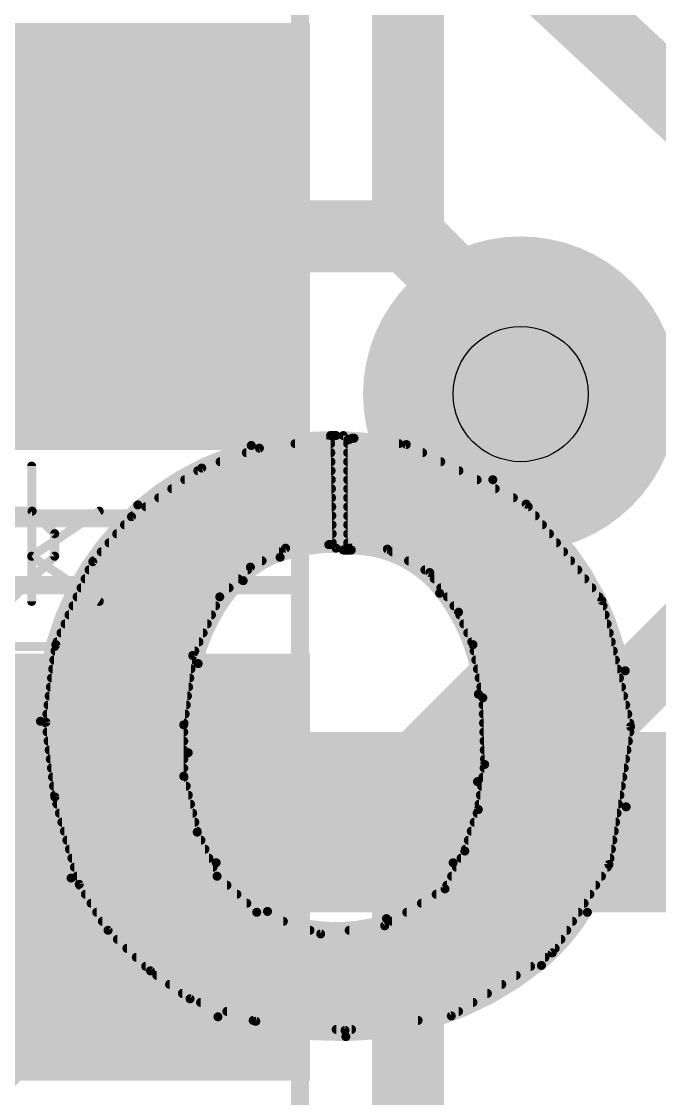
# Model space of a CAD drawing. Extents: x -29 to 78, y -15 to 21.
# Drawn here: x 3.228 to 5.027, y 6.968 to 10.004 of the extents above; entities that cross this region are included whole.
import ezdxf

# ---------------------------------------------------------------- set-up
doc = ezdxf.new("R2010")
doc.units = 0
for name, color, linetype in [('1', 12, 'CONTINUOUS'), ('16', 132, 'CONTINUOUS'), ('18', 110, 'CONTINUOUS'), ('22', 53, 'CONTINUOUS'), ('25', 253, 'CONTINUOUS'), ('27', 253, 'CONTINUOUS'), ('29', 253, 'CONTINUOUS'), ('31', 253, 'CONTINUOUS'), ('39', 12, 'CONTINUOUS'), ('44', 253, 'CONTINUOUS'), ('51', 53, 'CONTINUOUS')]:
    doc.layers.add(name, color=color, linetype=linetype)

# ---------------------------------------------------------------- blocks, each defined once
blk = doc.blocks.new('RECT')
blk.add_solid([(-0.5, -0.5), (0.5, -0.5), (-0.5, 0.5), (0.5, 0.5)])
blk = doc.blocks.new('ROUNDV')
at = {"const_width": 0.5}
blk.add_lwpolyline([(0, -0.25, 1), (0, 0.25, 1), (0, -0.25)], format="xyb", dxfattribs=at)

msp = doc.modelspace()

# ---------------------------------------------------------------- linework, layer by layer
at = {"layer": '1'}
for points, const_width in [([(4.318, 13.081), (4.318, 9.398)], 0.2032), ([(3.39, 9.398), (4.318, 9.398)], 0.2032), ([(4.318, 9.398), (4.6355, 9.0805)], 0.2032), ([(4.6355, 9.0805), (4.6355, 8.9535)], 0.2032), ([(5.461, 8.636), (4.445, 7.62)], 0.2032), ([(0, 7.874), (6.35, 7.874)], 0.254), ([(13.97, 7.62), (0, 7.62)], 0.254), ([(4.445, 7.62), (3.39, 7.62)], 0.2032), ([(3.175, 7.112), (3.175, 7.605)], 0.2032), ([(3.175, 7.605), (3.39, 7.62)], 0.1524), ([(3.317, 7.493), (3.39, 7.62)], 0.1524), ([(2.794, 6.731), (3.175, 7.112)], 0.2032)]:
    msp.add_lwpolyline(points, dxfattribs=dict(at, const_width=const_width))
for points, const_width in [([(3.39, 9.4488, 1), (3.39, 9.3472)], 0.1016), ([(4.3539, 9.4339, 1), (4.2821, 9.3621)], 0.1016), ([(4.318, 9.3472, 1), (4.318, 9.4488)], 0.1016), ([(4.2672, 9.398, 1), (4.3688, 9.398)], 0.1016), ([(4.6863, 9.0805, 1), (4.5847, 9.0805)], 0.1016), ([(4.5996, 9.0446, 1), (4.6714, 9.1164)], 0.1016), ([(4.5847, 8.9535, 1), (4.6863, 8.9535)], 0.1016), ([(3.39, 7.6708, 1), (3.39, 7.5692)], 0.1016), ([(4.445, 7.5692, 1), (4.445, 7.6708)], 0.1016), ([(3.2258, 7.605, 1), (3.1242, 7.605)], 0.1016), ([(3.423, 7.601, 1), (3.357, 7.639)], 0.0762), ([(3.3927, 7.582, 1), (3.3873, 7.658)], 0.0762), ([(4.4091, 7.6559, 1), (4.4809, 7.5841)], 0.1016), ([(3.284, 7.512, 1), (3.35, 7.474)], 0.0762), ([(3.2109, 7.0761, 1), (3.1391, 7.1479)], 0.1016), ([(3.1242, 7.112, 1), (3.2258, 7.112)], 0.1016)]:
    msp.add_lwpolyline(points, format="xyb", dxfattribs=dict(at, const_width=const_width))
at = {"layer": '16'}
for points, const_width in [([(5.207, 9.652), (3.302, 11.43)], 0.2032), ([(4.6355, 8.1915), (4.6355, 8.9535)], 0.2032), ([(4.318, 7.874), (4.6355, 8.1915)], 0.2032), ([(0, 7.874), (6.35, 7.874)], 0.254), ([(4.318, 4.953), (4.318, 7.874)], 0.2032), ([(13.97, 7.62), (0, 7.62)], 0.254)]:
    msp.add_lwpolyline(points, dxfattribs=dict(at, const_width=const_width))
at = {"layer": '16', "const_width": 0.1016}
for points in [[(4.6863, 8.9535, 1), (4.5847, 8.9535)], [(4.6714, 8.1556, 1), (4.5996, 8.2274)], [(4.5847, 8.1915, 1), (4.6863, 8.1915)], [(4.3688, 7.874, 1), (4.2672, 7.874)], [(4.2821, 7.9099, 1), (4.3539, 7.8381)]]:
    msp.add_lwpolyline(points, format="xyb", dxfattribs=at)
at = {"layer": '22'}
for points, const_width in [([(4.0996, 8.8367, 0.0624), (3.876, 8.8087)], 0.0254), ([(4.0996, 8.843, 1), (4.0996, 8.8304)], 0.0127), ([(4.1059, 8.8266, 1), (4.0933, 8.8264)], 0.0127), ([(4.1004, 8.8202, 1), (4.0988, 8.8328)], 0.0127), ([(4.0996, 8.8304, 1), (4.0996, 8.843)], 0.0127), ([(4.1212, 8.8367, 1), (4.1084, 8.8367)], 0.0127), ([(4.1148, 8.8304, 1), (4.1148, 8.843)], 0.0127), ([(4.1415, 8.8367, 1), (4.1288, 8.8367)], 0.0127), ([(4.5568, 8.7122, 0.1246), (4.1351, 8.8367)], 0.0254), ([(4.1353, 8.843, 1), (4.1349, 8.8304)], 0.0127), ([(4.1542, 8.824, 1), (4.1414, 8.824)], 0.0127), ([(4.1455, 8.8299, 1), (4.1501, 8.8181)], 0.0127), ([(4.1605, 8.8354, 1), (4.1605, 8.8227)], 0.0127), ([(4.1628, 8.8231, 1), (4.1582, 8.8349)], 0.0127), ([(4.1664, 8.8353, 1), (4.1648, 8.8227)], 0.0127), ([(4.1656, 8.8227, 1), (4.1656, 8.8354)], 0.0127), ([(3.876, 8.8087, 0.1172), (3.556, 8.6411)], 0.0254), ([(3.8744, 8.8149, 1), (3.8776, 8.8025)], 0.0127), ([(3.8776, 8.8025, 1), (3.8744, 8.8149)], 0.0127), ([(3.8981, 8.8074, 1), (3.8997, 8.7948)], 0.0127), ([(3.901, 8.7951, 1), (3.8968, 8.8071)], 0.0127), ([(3.9992, 8.8201, 1), (3.9992, 8.8075)], 0.0127), ([(4.0998, 8.8075, 1), (4.0998, 8.8201)], 0.0127), ([(4.1478, 8.8201, 1), (4.1478, 8.8075)], 0.0127), ([(4.2921, 8.8075, 1), (4.2921, 8.8201)], 0.0127), ([(4.3157, 8.817, 1), (4.3101, 8.8056)], 0.0127), ([(4.3121, 8.805, 1), (4.3137, 8.8176)], 0.0127), ([(3.7881, 8.7693, 1), (3.7881, 8.7567)], 0.0127), ([(3.862, 8.7948, 1), (3.862, 8.7821)], 0.0127), ([(4.1002, 8.7821, 1), (4.1002, 8.7948)], 0.0127), ([(4.1007, 8.7567, 1), (4.1007, 8.7693)], 0.0127), ([(4.1478, 8.7948, 1), (4.1478, 8.7821)], 0.0127), ([(4.1478, 8.7693, 1), (4.1478, 8.7567)], 0.0127), ([(4.359, 8.7821, 1), (4.359, 8.7948)], 0.0127), ([(4.4102, 8.7567, 1), (4.4102, 8.7693)], 0.0127), ([(3.7253, 8.7439, 1), (3.7253, 8.7313)], 0.0127), ([(3.7342, 8.7512, 1), (3.7384, 8.7392)], 0.0127), ([(3.7399, 8.74, 1), (3.7327, 8.7504)], 0.0127), ([(4.1011, 8.7313, 1), (4.1011, 8.7439)], 0.0127), ([(4.1478, 8.7439, 1), (4.1478, 8.7313)], 0.0127), ([(4.4614, 8.7313, 1), (4.4614, 8.7439)], 0.0127), ([(3.6886, 8.7186, 1), (3.6886, 8.7059)], 0.0127), ([(4.1015, 8.7059, 1), (4.1015, 8.7186)], 0.0127), ([(4.1478, 8.7186, 1), (4.1478, 8.7059)], 0.0127), ([(4.5125, 8.7059, 1), (4.5125, 8.7186)], 0.0127), ([(4.9301, 8.1737, 0.2183), (4.5568, 8.7122)], 0.0254), ([(4.56, 8.7177, 1), (4.5536, 8.7067)], 0.0127), ([(4.5536, 8.7067, 1), (4.56, 8.7177)], 0.0127), ([(3.6519, 8.6931, 1), (3.6519, 8.6805)], 0.0127), ([(4.102, 8.6805, 1), (4.102, 8.6931)], 0.0127), ([(4.1478, 8.6931, 1), (4.1478, 8.6805)], 0.0127), ([(4.5637, 8.6805, 1), (4.5637, 8.6931)], 0.0127), ([(3.556, 8.6411, 0.2195), (3.2817, 8.0315)], 0.0254), ([(3.5518, 8.6459, 1), (3.5602, 8.6363)], 0.0127), ([(3.5602, 8.6363, 1), (3.5518, 8.6459)], 0.0127), ([(3.6152, 8.6677, 1), (3.6152, 8.6551)], 0.0127), ([(4.1024, 8.6551, 1), (4.1024, 8.6677)], 0.0127), ([(4.1478, 8.6677, 1), (4.1478, 8.6551)], 0.0127), ([(4.6148, 8.6551, 1), (4.6148, 8.6677)], 0.0127), ([(4.6557, 8.6475, 1), (4.6457, 8.6397)], 0.0127), ([(4.6479, 8.6379, 1), (4.6535, 8.6493)], 0.0127), ([(3.543, 8.604, 1), (3.5334, 8.6122)], 0.0127), ([(3.5418, 8.6169, 1), (3.5418, 8.6043)], 0.0127), ([(3.5785, 8.6424, 1), (3.5785, 8.6297)], 0.0127), ([(4.1028, 8.6297, 1), (4.1028, 8.6424)], 0.0127), ([(4.1032, 8.6043, 1), (4.1032, 8.6169)], 0.0127), ([(4.1478, 8.6424, 1), (4.1478, 8.6297)], 0.0127), ([(4.1478, 8.6169, 1), (4.1478, 8.6043)], 0.0127), ([(4.6567, 8.6297, 1), (4.6567, 8.6424)], 0.0127), ([(4.6766, 8.6043, 1), (4.6766, 8.6169)], 0.0127), ([(3.5185, 8.5915, 1), (3.5185, 8.5789)], 0.0127), ([(3.5346, 8.6133, 1), (3.5418, 8.6029)], 0.0127), ([(4.1037, 8.5789, 1), (4.1037, 8.5915)], 0.0127), ([(4.1478, 8.5915, 1), (4.1478, 8.5789)], 0.0127), ([(4.6966, 8.5789, 1), (4.6966, 8.5915)], 0.0127), ([(3.4967, 8.5662, 1), (3.4967, 8.5535)], 0.0127), ([(4.1041, 8.5535, 1), (4.1041, 8.5662)], 0.0127), ([(4.1478, 8.5662, 1), (4.1478, 8.5535)], 0.0127), ([(4.7165, 8.5535, 1), (4.7165, 8.5662)], 0.0127), ([(3.4748, 8.5407, 1), (3.4748, 8.5281)], 0.0127), ([(4.1148, 8.5192, 0.0828), (3.9573, 8.4938)], 0.0254), ([(3.9721, 8.5255, 1), (3.9731, 8.5129)], 0.0127), ([(3.9756, 8.5136, 1), (3.9696, 8.5248)], 0.0127), ([(4.0945, 8.5357, 1), (4.0945, 8.523)], 0.0127), ([(4.095, 8.523, 1), (4.094, 8.5356)], 0.0127), ([(4.0983, 8.5292, 1), (4.1109, 8.5294)], 0.0127), ([(4.1045, 8.5281, 1), (4.1045, 8.5407)], 0.0127), ([(4.1046, 8.523, 1), (4.1046, 8.5357)], 0.0127), ([(4.1148, 8.5129, 1), (4.1148, 8.5255)], 0.0127), ([(4.1414, 8.5319, 1), (4.1542, 8.5319)], 0.0127), ([(4.1487, 8.5382, 1), (4.1469, 8.5256)], 0.0127), ([(4.1478, 8.5407, 1), (4.1478, 8.5281)], 0.0127), ([(4.2627, 8.5222, 1), (4.2565, 8.511)], 0.0127), ([(4.2587, 8.5103, 1), (4.2605, 8.5229)], 0.0127), ([(4.7364, 8.5281, 1), (4.7364, 8.5407)], 0.0127), ([(3.453, 8.5153, 1), (3.453, 8.5027)], 0.0127), ([(3.9573, 8.4938, 0.1209), (3.8532, 8.4277)], 0.0254), ([(3.9553, 8.4998, 1), (3.9593, 8.4878)], 0.0127), ([(3.9537, 8.5027, 1), (3.9537, 8.5153)], 0.0127), ([(3.9593, 8.4878, 1), (3.9553, 8.4998)], 0.0127), ([(4.1084, 8.5192, 1), (4.1212, 8.5192)], 0.0127), ([(4.1351, 8.5205, 1), (4.1351, 8.5078)], 0.0127), ([(4.1288, 8.5141, 1), (4.1415, 8.5141)], 0.0127), ([(4.4069, 8.3922, 0.2316), (4.158, 8.5141)], 0.0254), ([(4.158, 8.5204, 1), (4.158, 8.5078)], 0.0127), ([(4.158, 8.5078, 1), (4.158, 8.5205)], 0.0127), ([(4.2733, 8.5153, 1), (4.2733, 8.5027)], 0.0127), ([(4.7564, 8.5027, 1), (4.7564, 8.5153)], 0.0127), ([(3.4188, 8.4645, 1), (3.4188, 8.4519)], 0.0127), ([(3.4242, 8.4852, 1), (3.4338, 8.477)], 0.0127), ([(3.4348, 8.4785, 1), (3.4232, 8.4837)], 0.0127), ([(3.4312, 8.49, 1), (3.4312, 8.4773)], 0.0127), ([(3.8657, 8.4519, 1), (3.8657, 8.4645)], 0.0127), ([(3.8705, 8.4714, 1), (3.8765, 8.4602)], 0.0127), ([(3.8779, 8.4612, 1), (3.8691, 8.4704)], 0.0127), ([(3.9065, 8.4773, 1), (3.9065, 8.49)], 0.0127), ([(4.3193, 8.49, 1), (4.3193, 8.4773)], 0.0127), ([(4.3653, 8.4645, 1), (4.3653, 8.4519)], 0.0127), ([(4.7763, 8.4773, 1), (4.7763, 8.49)], 0.0127), ([(4.7963, 8.4519, 1), (4.7963, 8.4645)], 0.0127), ([(3.4075, 8.4391, 1), (3.4075, 8.4265)], 0.0127), ([(3.8532, 8.4277, 0.1342), (3.7262, 8.194)], 0.0254), ([(3.8395, 8.4265, 1), (3.8395, 8.4391)], 0.0127), ([(3.8486, 8.4321, 1), (3.8578, 8.4233)], 0.0127), ([(3.8578, 8.4233, 1), (3.8486, 8.4321)], 0.0127), ([(4.3841, 8.4543, 1), (4.3739, 8.4469)], 0.0127), ([(4.3759, 8.445, 1), (4.3821, 8.4562)], 0.0127), ([(4.3919, 8.4391, 1), (4.3919, 8.4265)], 0.0127), ([(4.8162, 8.4265, 1), (4.8162, 8.4391)], 0.0127), ([(3.3962, 8.4138, 1), (3.3962, 8.4011)], 0.0127), ([(3.8133, 8.4011, 1), (3.8133, 8.4138)], 0.0127), ([(4.4104, 8.4138, 1), (4.4104, 8.4011)], 0.0127), ([(4.8361, 8.4011, 1), (4.8361, 8.4138)], 0.0127), ([(3.3849, 8.3883, 1), (3.3849, 8.3757)], 0.0127), ([(3.7827, 8.3866, 1), (3.7915, 8.3774)], 0.0127), ([(3.7929, 8.3793, 1), (3.7813, 8.3847)], 0.0127), ([(3.7871, 8.3757, 1), (3.7871, 8.3883)], 0.0127), ([(4.5161, 8.1077, 0.1478), (4.4069, 8.3922)], 0.0254), ([(4.4119, 8.3961, 1), (4.4019, 8.3883)], 0.0127), ([(4.4019, 8.3883, 1), (4.4119, 8.3961)], 0.0127), ([(4.4288, 8.3883, 1), (4.4288, 8.3757)], 0.0127), ([(4.8561, 8.3757, 1), (4.8561, 8.3883)], 0.0127), ([(4.8703, 8.3732, 1), (4.8579, 8.3704)], 0.0127), ([(4.8591, 8.3679, 1), (4.8691, 8.3757)], 0.0127), ([(3.3735, 8.3629, 1), (3.3735, 8.3503)], 0.0127), ([(3.7754, 8.3503, 1), (3.7754, 8.3629)], 0.0127), ([(4.4473, 8.3629, 1), (4.4473, 8.3503)], 0.0127), ([(4.466, 8.3414, 1), (4.4544, 8.3362)], 0.0127), ([(4.4551, 8.3351, 1), (4.4653, 8.3425)], 0.0127), ([(4.8676, 8.3503, 1), (4.8676, 8.3629)], 0.0127), ([(3.3509, 8.3121, 1), (3.3509, 8.2995)], 0.0127), ([(3.3622, 8.3376, 1), (3.3622, 8.3249)], 0.0127), ([(3.7519, 8.2995, 1), (3.7519, 8.3121)], 0.0127), ([(3.7637, 8.3249, 1), (3.7637, 8.3376)], 0.0127), ([(4.4636, 8.3376, 1), (4.4636, 8.3249)], 0.0127), ([(4.4749, 8.3121, 1), (4.4749, 8.2995)], 0.0127), ([(4.8734, 8.3249, 1), (4.8734, 8.3376)], 0.0127), ([(4.8792, 8.2995, 1), (4.8792, 8.3121)], 0.0127), ([(3.3396, 8.2867, 1), (3.3396, 8.2741)], 0.0127), ([(3.7402, 8.2741, 1), (3.7402, 8.2867)], 0.0127), ([(4.4862, 8.2867, 1), (4.4862, 8.2741)], 0.0127), ([(4.885, 8.2741, 1), (4.885, 8.2867)], 0.0127), ([(3.3191, 8.25, 1), (3.3307, 8.2448)], 0.0127), ([(3.3312, 8.2466, 1), (3.3186, 8.2482)], 0.0127), ([(3.3283, 8.2614, 1), (3.3283, 8.2487)], 0.0127), ([(3.7285, 8.2487, 1), (3.7285, 8.2614)], 0.0127), ([(4.4975, 8.2614, 1), (4.4975, 8.2487)], 0.0127), ([(4.5071, 8.2486, 1), (4.4947, 8.2462)], 0.0127), ([(4.4951, 8.2448, 1), (4.5067, 8.25)], 0.0127), ([(4.8908, 8.2487, 1), (4.8908, 8.2614)], 0.0127), ([(3.3226, 8.2359, 1), (3.3226, 8.2233)], 0.0127), ([(3.7051, 8.2196, 1), (3.7167, 8.2142)], 0.0127), ([(3.7172, 8.2161, 1), (3.7046, 8.2177)], 0.0127), ([(3.7168, 8.2233, 1), (3.7168, 8.2359)], 0.0127), ([(4.5042, 8.2359, 1), (4.5042, 8.2233)], 0.0127), ([(4.8966, 8.2233, 1), (4.8966, 8.2359)], 0.0127), ([(3.3194, 8.2105, 1), (3.3194, 8.1979)], 0.0127), ([(3.7262, 8.194, 0.0602), (3.6982, 7.9426)], 0.0254), ([(3.7093, 8.1979, 1), (3.7093, 8.2105)], 0.0127), ([(3.72, 8.1955, 1), (3.7324, 8.1925)], 0.0127), ([(3.7324, 8.1925, 1), (3.72, 8.1955)], 0.0127), ([(4.5089, 8.2105, 1), (4.5089, 8.1979)], 0.0127), ([(4.9024, 8.1979, 1), (4.9024, 8.2105)], 0.0127), ([(3.3129, 8.1597, 1), (3.3129, 8.1471)], 0.0127), ([(3.3161, 8.1852, 1), (3.3161, 8.1725)], 0.0127), ([(3.7027, 8.1471, 1), (3.7027, 8.1597)], 0.0127), ([(3.706, 8.1725, 1), (3.706, 8.1852)], 0.0127), ([(4.5137, 8.1852, 1), (4.5137, 8.1725)], 0.0127), ([(4.5184, 8.1597, 1), (4.5184, 8.1471)], 0.0127), ([(4.9082, 8.1725, 1), (4.9082, 8.1852)], 0.0127), ([(4.914, 8.1471, 1), (4.914, 8.1597)], 0.0127), ([(4.9327, 7.7902, 0.0851), (4.9301, 8.1737)], 0.0254), ([(4.9364, 8.1748, 1), (4.9238, 8.1726)], 0.0127), ([(4.9238, 8.1726, 1), (4.9364, 8.1748)], 0.0127), ([(3.3096, 8.1343, 1), (3.3096, 8.1217)], 0.0127), ([(3.6994, 8.1217, 1), (3.6994, 8.1343)], 0.0127), ([(4.5231, 8.1343, 1), (4.5231, 8.1217)], 0.0127), ([(4.9198, 8.1217, 1), (4.9198, 8.1343)], 0.0127), ([(3.3063, 8.109, 1), (3.3063, 8.0963)], 0.0127), ([(3.6961, 8.0963, 1), (3.6961, 8.109)], 0.0127), ([(4.5136, 7.8613, 0.0416), (4.5161, 8.1077)], 0.0254), ([(4.5224, 8.1082, 1), (4.5098, 8.1072)], 0.0127), ([(4.5098, 8.1072, 1), (4.5224, 8.1082)], 0.0127), ([(4.5278, 8.109, 1), (4.5278, 8.0963)], 0.0127), ([(4.5351, 8.0977, 1), (4.5225, 8.0973)], 0.0127), ([(4.5226, 8.0963, 1), (4.535, 8.0987)], 0.0127), ([(4.9256, 8.0963, 1), (4.9256, 8.109)], 0.0127), ([(3.3031, 8.0836, 1), (3.3031, 8.0709)], 0.0127), ([(3.6928, 8.0709, 1), (3.6928, 8.0836)], 0.0127), ([(4.5293, 8.0836, 1), (4.5293, 8.0709)], 0.0127), ([(4.9315, 8.0709, 1), (4.9315, 8.0836)], 0.0127), ([(3.2817, 8.0315, 0.092), (3.368, 7.5895)], 0.0254), ([(3.288, 8.0316, 1), (3.2754, 8.0314)], 0.0127), ([(3.2998, 8.0581, 1), (3.2998, 8.0455)], 0.0127), ([(3.6895, 8.0455, 1), (3.6895, 8.0581)], 0.0127), ([(4.53, 8.0581, 1), (4.53, 8.0455)], 0.0127), ([(4.9373, 8.0455, 1), (4.9373, 8.0581)], 0.0127), ([(3.2754, 8.0314, 1), (3.288, 8.0316)], 0.0127), ([(3.3032, 8.0297, 1), (3.2906, 8.0281)], 0.0127), ([(3.2906, 8.0297, 1), (3.3032, 8.0281)], 0.0127), ([(3.2972, 8.0328, 1), (3.2972, 8.0201)], 0.0127), ([(3.3003, 8.0074, 1), (3.3003, 7.9947)], 0.0127), ([(3.6919, 8.0213, 1), (3.6792, 8.0213)], 0.0127), ([(3.6792, 8.0221, 1), (3.6918, 8.0205)], 0.0127), ([(3.6855, 7.9947, 1), (3.6855, 8.0074)], 0.0127), ([(3.6862, 8.0201, 1), (3.6862, 8.0328)], 0.0127), ([(4.5307, 8.0328, 1), (4.5307, 8.0201)], 0.0127), ([(4.5314, 8.0074, 1), (4.5314, 7.9947)], 0.0127), ([(4.9517, 8.0152, 1), (4.9391, 8.0172)], 0.0127), ([(4.9392, 8.0148, 1), (4.9516, 8.0176)], 0.0127), ([(4.943, 7.9947, 1), (4.943, 8.0074)], 0.0127), ([(4.9431, 8.0201, 1), (4.9431, 8.0328)], 0.0127), ([(3.3033, 7.982, 1), (3.3033, 7.9692)], 0.0127), ([(3.6855, 7.9692, 1), (3.6855, 7.982)], 0.0127), ([(4.5321, 7.982, 1), (4.5321, 7.9692)], 0.0127), ([(4.939, 7.9692, 1), (4.939, 7.982)], 0.0127), ([(3.3064, 7.9566, 1), (3.3064, 7.9439)], 0.0127), ([(3.6855, 7.9439, 1), (3.6855, 7.9566)], 0.0127), ([(3.6982, 7.9426, 0.1204), (3.777, 7.6327)], 0.0254), ([(3.7045, 7.9427, 1), (3.6919, 7.9425)], 0.0127), ([(4.5328, 7.9566, 1), (4.5328, 7.9439)], 0.0127), ([(4.935, 7.9439, 1), (4.935, 7.9566)], 0.0127), ([(3.3094, 7.9312, 1), (3.3094, 7.9184)], 0.0127), ([(3.6855, 7.9184, 1), (3.6855, 7.9312)], 0.0127), ([(3.6919, 7.9425, 1), (3.7045, 7.9427)], 0.0127), ([(4.5335, 7.9312, 1), (4.5335, 7.9184)], 0.0127), ([(4.5402, 7.9087, 1), (4.5276, 7.9105)], 0.0127), ([(4.931, 7.9184, 1), (4.931, 7.9312)], 0.0127), ([(3.3125, 7.9058, 1), (3.3125, 7.893)], 0.0127), ([(3.6855, 7.893, 1), (3.6855, 7.9058)], 0.0127), ([(4.5325, 7.9058, 1), (4.5325, 7.893)], 0.0127), ([(4.5276, 7.9094, 1), (4.5402, 7.9098)], 0.0127), ([(4.9271, 7.893, 1), (4.9271, 7.9058)], 0.0127), ([(3.3156, 7.8804, 1), (3.3156, 7.8677)], 0.0127), ([(3.6917, 7.878, 1), (3.6793, 7.875)], 0.0127), ([(3.6792, 7.8765, 1), (3.6919, 7.8765)], 0.0127), ([(3.6861, 7.8677, 1), (3.6861, 7.8804)], 0.0127), ([(4.445, 7.6327, 0.0995), (4.5136, 7.8613)], 0.0254), ([(4.5199, 7.8607, 1), (4.5073, 7.8619)], 0.0127), ([(4.5073, 7.8619, 1), (4.5199, 7.8607)], 0.0127), ([(4.5289, 7.8804, 1), (4.5289, 7.8677)], 0.0127), ([(4.9231, 7.8677, 1), (4.9231, 7.8804)], 0.0127), ([(3.3186, 7.855, 1), (3.3186, 7.8422)], 0.0127), ([(3.3217, 7.8296, 1), (3.3217, 7.8168)], 0.0127), ([(3.6923, 7.8422, 1), (3.6923, 7.855)], 0.0127), ([(3.6984, 7.8168, 1), (3.6984, 7.8296)], 0.0127), ([(4.5218, 7.8296, 1), (4.5218, 7.8168)], 0.0127), ([(4.5254, 7.855, 1), (4.5254, 7.8422)], 0.0127), ([(4.9151, 7.8168, 1), (4.9151, 7.8296)], 0.0127), ([(4.9191, 7.8422, 1), (4.9191, 7.855)], 0.0127), ([(3.3284, 7.8198, 1), (3.3162, 7.8164)], 0.0127), ([(3.316, 7.8173, 1), (3.3286, 7.8189)], 0.0127), ([(3.3279, 7.8042, 1), (3.3279, 7.7915)], 0.0127), ([(3.7046, 7.7915, 1), (3.7046, 7.8042)], 0.0127), ([(4.5182, 7.8042, 1), (4.5182, 7.7915)], 0.0127), ([(4.8235, 7.493, 0.0949), (4.9327, 7.7902)], 0.0254), ([(4.9111, 7.7915, 1), (4.9111, 7.8042)], 0.0127), ([(4.939, 7.7892, 1), (4.9264, 7.7912)], 0.0127), ([(3.335, 7.7788, 1), (3.335, 7.766)], 0.0127), ([(3.7107, 7.766, 1), (3.7107, 7.7788)], 0.0127), ([(4.5128, 7.7788, 1), (4.5128, 7.766)], 0.0127), ([(4.5098, 7.7835, 1), (4.5224, 7.7817)], 0.0127), ([(4.5221, 7.7806, 1), (4.5101, 7.7846)], 0.0127), ([(4.9071, 7.766, 1), (4.9071, 7.7788)], 0.0127), ([(4.9264, 7.7912, 1), (4.939, 7.7892)], 0.0127), ([(3.3421, 7.7534, 1), (3.3421, 7.7407)], 0.0127), ([(3.7168, 7.7407, 1), (3.7168, 7.7534)], 0.0127), ([(4.5045, 7.7534, 1), (4.5045, 7.7407)], 0.0127), ([(4.9031, 7.7407, 1), (4.9031, 7.7534)], 0.0127), ([(3.3492, 7.728, 1), (3.3492, 7.7153)], 0.0127), ([(3.7294, 7.7217, 1), (3.7178, 7.7165)], 0.0127), ([(3.7174, 7.7176, 1), (3.7298, 7.7206)], 0.0127), ([(3.723, 7.7153, 1), (3.723, 7.728)], 0.0127), ([(4.4962, 7.728, 1), (4.4962, 7.7153)], 0.0127), ([(4.8992, 7.7153, 1), (4.8992, 7.728)], 0.0127), ([(3.3562, 7.7026, 1), (3.3562, 7.6898)], 0.0127), ([(3.3633, 7.6772, 1), (3.3633, 7.6645)], 0.0127), ([(3.7339, 7.6898, 1), (3.7339, 7.7026)], 0.0127), ([(3.7453, 7.6645, 1), (3.7453, 7.6772)], 0.0127), ([(4.4797, 7.6772, 1), (4.4797, 7.6645)], 0.0127), ([(4.4879, 7.7026, 1), (4.4879, 7.6898)], 0.0127), ([(4.8912, 7.6645, 1), (4.8912, 7.6772)], 0.0127), ([(4.8952, 7.6898, 1), (4.8952, 7.7026)], 0.0127), ([(3.3704, 7.6518, 1), (3.3704, 7.6391)], 0.0127), ([(3.7567, 7.6391, 1), (3.7567, 7.6518)], 0.0127), ([(4.4674, 7.6518, 1), (4.4674, 7.6391)], 0.0127), ([(4.472, 7.6677, 1), (4.484, 7.6637)], 0.0127), ([(4.4836, 7.6628, 1), (4.4724, 7.6686)], 0.0127), ([(4.8872, 7.6391, 1), (4.8872, 7.6518)], 0.0127), ([(3.3775, 7.6264, 1), (3.3775, 7.6136)], 0.0127), ([(3.7681, 7.6136, 1), (3.7681, 7.6264)], 0.0127), ([(3.777, 7.6327, 0.1633), (3.9218, 7.4955)], 0.0254), ([(3.7826, 7.6357, 1), (3.7714, 7.6297)], 0.0127), ([(3.7714, 7.6297, 1), (3.7826, 7.6357)], 0.0127), ([(4.257, 7.4752, 0.1942), (4.445, 7.6327)], 0.0254), ([(4.4394, 7.6357, 1), (4.4506, 7.6297)], 0.0127), ([(4.4506, 7.6297, 1), (4.4394, 7.6357)], 0.0127), ([(4.4541, 7.6264, 1), (4.4541, 7.6136)], 0.0127), ([(4.8781, 7.6286, 1), (4.8907, 7.6266)], 0.0127), ([(4.8897, 7.6242, 1), (4.8791, 7.631)], 0.0127), ([(4.8795, 7.6136, 1), (4.8795, 7.6264)], 0.0127), ([(3.368, 7.5895, 0.2224), (3.7821, 7.1984)], 0.0254), ([(3.3739, 7.5918, 1), (3.3621, 7.5872)], 0.0127), ([(3.3621, 7.5872, 1), (3.3739, 7.5918)], 0.0127), ([(3.3845, 7.601, 1), (3.3845, 7.5883)], 0.0127), ([(3.7838, 7.5993, 1), (3.7752, 7.5899)], 0.0127), ([(3.7737, 7.592, 1), (3.7853, 7.5972)], 0.0127), ([(3.7795, 7.5883, 1), (3.7795, 7.601)], 0.0127), ([(4.4408, 7.601, 1), (4.4408, 7.5883)], 0.0127), ([(4.8632, 7.5883, 1), (4.8632, 7.601)], 0.0127), ([(3.3963, 7.5751, 1), (3.3855, 7.5683)], 0.0127), ([(3.3848, 7.57, 1), (3.397, 7.5734)], 0.0127), ([(3.3925, 7.5756, 1), (3.3925, 7.5629)], 0.0127), ([(3.8075, 7.5629, 1), (3.8075, 7.5756)], 0.0127), ([(4.4165, 7.5619, 1), (4.4277, 7.5561)], 0.0127), ([(4.4254, 7.5536, 1), (4.4188, 7.5644)], 0.0127), ([(4.4274, 7.5756, 1), (4.4274, 7.5629)], 0.0127), ([(4.8469, 7.5629, 1), (4.8469, 7.5756)], 0.0127), ([(3.4084, 7.5502, 1), (3.4084, 7.5374)], 0.0127), ([(3.4244, 7.5248, 1), (3.4244, 7.5121)], 0.0127), ([(3.8354, 7.5374, 1), (3.8354, 7.5502)], 0.0127), ([(3.8634, 7.5121, 1), (3.8634, 7.5248)], 0.0127), ([(4.3558, 7.5248, 1), (4.3558, 7.5121)], 0.0127), ([(4.3973, 7.5502, 1), (4.3973, 7.5374)], 0.0127), ([(4.8142, 7.5121, 1), (4.8142, 7.5248)], 0.0127), ([(4.8305, 7.5374, 1), (4.8305, 7.5502)], 0.0127), ([(3.4403, 7.4994, 1), (3.4403, 7.4867)], 0.0127), ([(3.8933, 7.499, 1), (3.8893, 7.487)], 0.0127), ([(3.887, 7.4883, 1), (3.8956, 7.4977)], 0.0127), ([(3.8913, 7.4867, 1), (3.8913, 7.4994)], 0.0127), ([(3.9218, 7.4955, 0.1897), (4.257, 7.4752)], 0.0254), ([(3.9245, 7.5013, 1), (3.9191, 7.4897)], 0.0127), ([(3.9191, 7.4897, 1), (3.9245, 7.5013)], 0.0127), ([(4.3143, 7.4994, 1), (4.3143, 7.4867)], 0.0127), ([(4.6939, 7.3431, 0.0859), (4.8235, 7.493)], 0.0254), ([(4.7979, 7.4867, 1), (4.7979, 7.4994)], 0.0127), ([(4.8181, 7.4963, 1), (4.8289, 7.4897)], 0.0127), ([(4.8289, 7.4897, 1), (4.8181, 7.4963)], 0.0127), ([(3.4563, 7.474, 1), (3.4563, 7.4612)], 0.0127), ([(3.9664, 7.4612, 1), (3.9664, 7.474)], 0.0127), ([(4.255, 7.4812, 1), (4.259, 7.4692)], 0.0127), ([(4.2528, 7.4486, 1), (4.2512, 7.4612)], 0.0127), ([(4.259, 7.4692, 1), (4.255, 7.4812)], 0.0127), ([(4.2728, 7.474, 1), (4.2728, 7.4612)], 0.0127), ([(4.7815, 7.4612, 1), (4.7815, 7.474)], 0.0127), ([(3.4766, 7.4468, 1), (3.4678, 7.4376)], 0.0127), ([(3.4722, 7.4486, 1), (3.4722, 7.4359)], 0.0127), ([(3.4668, 7.4388, 1), (3.4776, 7.4456)], 0.0127), ([(4.0415, 7.4359, 1), (4.0415, 7.4486)], 0.0127), ([(4.0708, 7.4383, 1), (4.0724, 7.4257)], 0.0127), ([(4.0696, 7.426, 1), (4.0736, 7.438)], 0.0127), ([(4.152, 7.4486, 1), (4.152, 7.4359)], 0.0127), ([(4.2487, 7.4603, 1), (4.2553, 7.4495)], 0.0127), ([(4.7652, 7.4359, 1), (4.7652, 7.4486)], 0.0127), ([(3.4987, 7.4232, 1), (3.4987, 7.4104)], 0.0127), ([(4.7489, 7.4104, 1), (4.7489, 7.4232)], 0.0127), ([(3.5253, 7.3978, 1), (3.5253, 7.385)], 0.0127), ([(3.5518, 7.3724, 1), (3.5518, 7.3597)], 0.0127), ([(4.7041, 7.3597, 1), (4.7041, 7.3724)], 0.0127), ([(4.7191, 7.3821, 1), (4.7297, 7.3753)], 0.0127), ([(4.7278, 7.3733, 1), (4.721, 7.3841)], 0.0127), ([(4.7326, 7.385, 1), (4.7326, 7.3978)], 0.0127), ([(3.5783, 7.347, 1), (3.5783, 7.3342)], 0.0127), ([(4.1427, 7.1425, 0.1703), (4.6939, 7.3431)], 0.0254), ([(4.6634, 7.3342, 1), (4.6634, 7.347)], 0.0127), ([(4.6899, 7.348, 1), (4.6979, 7.3382)], 0.0127), ([(4.6979, 7.3382, 1), (4.6899, 7.348)], 0.0127), ([(3.5953, 7.3331, 1), (3.5879, 7.3227)], 0.0127), ([(3.5872, 7.3233, 1), (3.596, 7.3325)], 0.0127), ([(3.6096, 7.3216, 1), (3.6096, 7.3088)], 0.0127), ([(4.6228, 7.3088, 1), (4.6228, 7.3216)], 0.0127), ([(3.6457, 7.2962, 1), (3.6457, 7.2835)], 0.0127), ([(4.5822, 7.2835, 1), (4.5822, 7.2962)], 0.0127), ([(3.6817, 7.2708, 1), (3.6817, 7.258)], 0.0127), ([(3.7054, 7.2552, 1), (3.7012, 7.2432)], 0.0127), ([(3.6996, 7.244, 1), (3.707, 7.2544)], 0.0127), ([(4.5415, 7.258, 1), (4.5415, 7.2708)], 0.0127), ([(3.7331, 7.2454, 1), (3.7331, 7.2327)], 0.0127), ([(3.8072, 7.22, 1), (3.8072, 7.2073)], 0.0127), ([(4.4602, 7.2073, 1), (4.4602, 7.22)], 0.0127), ([(4.5009, 7.2327, 1), (4.5009, 7.2454)], 0.0127), ([(3.7821, 7.1984, 0.083), (4.1427, 7.1425)], 0.0254), ([(3.7841, 7.2044, 1), (3.7801, 7.1924)], 0.0127), ([(3.7801, 7.1924, 1), (3.7841, 7.2044)], 0.0127), ([(3.8814, 7.1946, 1), (3.8814, 7.1818)], 0.0127), ([(3.8893, 7.192, 1), (3.8881, 7.1794)], 0.0127), ([(3.8866, 7.1797, 1), (3.8908, 7.1917)], 0.0127), ([(4.3462, 7.1818, 1), (4.3462, 7.1946)], 0.0127), ([(4.4365, 7.2063, 1), (4.4433, 7.1955)], 0.0127), ([(4.4408, 7.1946, 1), (4.439, 7.2072)], 0.0127), ([(4.1154, 7.1692, 1), (4.1154, 7.1565)], 0.0127), ([(4.1393, 7.1666, 1), (4.1411, 7.154)], 0.0127), ([(4.1396, 7.154, 1), (4.1408, 7.1666)], 0.0127), ([(4.1587, 7.1565, 1), (4.1587, 7.1692)], 0.0127), ([(4.1426, 7.1488, 1), (4.1428, 7.1362)], 0.0127), ([(4.1428, 7.1362, 1), (4.1426, 7.1488)], 0.0127)]:
    msp.add_lwpolyline(points, format="xyb", dxfattribs=dict(at, const_width=const_width))
at = {"layer": '22', "const_width": 0.0254}
for points in [[(4.0996, 8.8265), (3.8989, 8.8011)], [(4.1148, 8.8367), (4.0996, 8.8367)], [(4.1046, 8.5293), (4.0996, 8.8265)], [(4.1148, 8.5192), (4.1148, 8.8367)], [(4.1351, 8.8367), (4.1351, 8.5141)], [(4.1605, 8.829), (4.1478, 8.824)], [(4.1478, 8.824), (4.1478, 8.5319)], [(4.1656, 8.829), (4.1605, 8.829)], [(4.3129, 8.8113), (4.1656, 8.829)], [(3.8989, 8.8011), (3.7363, 8.7452)], [(3.9992, 8.8138), (4.0998, 8.8138)], [(4.1478, 8.8138), (4.2921, 8.8138)], [(4.6507, 8.6436), (4.3129, 8.8113)], [(3.7881, 8.763), (4.1007, 8.763)], [(3.862, 8.7884), (4.1002, 8.7884)], [(4.1478, 8.7884), (4.359, 8.7884)], [(4.1478, 8.763), (4.4102, 8.763)], [(3.7363, 8.7452), (3.5382, 8.6081)], [(3.7253, 8.7376), (4.1011, 8.7376)], [(4.1478, 8.7376), (4.4614, 8.7376)], [(3.6886, 8.7122), (4.1015, 8.7122)], [(4.1478, 8.7122), (4.5125, 8.7122)], [(3.6519, 8.6868), (4.102, 8.6868)], [(4.1478, 8.6868), (4.5637, 8.6868)], [(3.6152, 8.6614), (4.1024, 8.6614)], [(4.1478, 8.6614), (4.6148, 8.6614)], [(4.8641, 8.3718), (4.6507, 8.6436)], [(3.5382, 8.6081), (3.429, 8.4811)], [(3.5418, 8.6106), (4.1032, 8.6106)], [(3.5785, 8.636), (4.1028, 8.636)], [(4.1478, 8.636), (4.6567, 8.636)], [(4.1478, 8.6106), (4.6766, 8.6106)], [(3.5185, 8.5852), (4.1037, 8.5852)], [(4.1478, 8.5852), (4.6966, 8.5852)], [(3.4967, 8.5598), (4.1041, 8.5598)], [(4.1478, 8.5598), (4.7165, 8.5598)], [(3.4748, 8.5344), (4.1045, 8.5344)], [(3.8735, 8.4658), (3.9726, 8.5192)], [(3.9726, 8.5192), (4.0945, 8.5293)], [(4.0945, 8.5293), (4.1046, 8.5293)], [(4.1478, 8.5344), (4.7364, 8.5344)], [(4.1478, 8.5319), (4.2596, 8.5166)], [(4.2596, 8.5166), (4.379, 8.4506)], [(3.453, 8.509), (3.9537, 8.509)], [(4.1351, 8.5141), (4.158, 8.5141)], [(4.2733, 8.509), (4.7564, 8.509)], [(3.429, 8.4811), (3.3249, 8.2474)], [(3.4188, 8.4582), (3.8657, 8.4582)], [(3.4312, 8.4836), (3.9065, 8.4836)], [(3.7871, 8.382), (3.8735, 8.4658)], [(4.3193, 8.4836), (4.7763, 8.4836)], [(4.3653, 8.4582), (4.7963, 8.4582)], [(3.4075, 8.4328), (3.8395, 8.4328)], [(4.379, 8.4506), (4.4602, 8.3388)], [(4.3919, 8.4328), (4.8162, 8.4328)], [(3.3962, 8.4074), (3.8133, 8.4074)], [(4.4104, 8.4074), (4.8361, 8.4074)], [(3.3849, 8.382), (3.7871, 8.382)], [(3.7109, 8.2169), (3.7871, 8.382)], [(4.4288, 8.382), (4.8561, 8.382)], [(4.9454, 8.0162), (4.8641, 8.3718)], [(3.3735, 8.3566), (3.7754, 8.3566)], [(4.4473, 8.3566), (4.8676, 8.3566)], [(4.4602, 8.3388), (4.5009, 8.2474)], [(3.3509, 8.3058), (3.7519, 8.3058)], [(3.3622, 8.3312), (3.7637, 8.3312)], [(4.4636, 8.3312), (4.8734, 8.3312)], [(4.4749, 8.3058), (4.8792, 8.3058)], [(3.3396, 8.2804), (3.7402, 8.2804)], [(4.4862, 8.2804), (4.885, 8.2804)], [(3.3249, 8.2474), (3.2969, 8.0289)], [(3.3283, 8.255), (3.7285, 8.255)], [(4.4975, 8.255), (4.8908, 8.255)], [(4.5009, 8.2474), (4.5288, 8.0975)], [(3.3226, 8.2296), (3.7168, 8.2296)], [(3.6855, 8.0213), (3.7109, 8.2169)], [(4.5042, 8.2296), (4.8966, 8.2296)], [(3.3194, 8.2042), (3.7093, 8.2042)], [(4.5089, 8.2042), (4.9024, 8.2042)], [(3.3129, 8.1534), (3.7027, 8.1534)], [(3.3161, 8.1788), (3.706, 8.1788)], [(4.5137, 8.1788), (4.9082, 8.1788)], [(4.5184, 8.1534), (4.914, 8.1534)], [(3.3096, 8.128), (3.6994, 8.128)], [(4.5231, 8.128), (4.9198, 8.128)], [(3.3063, 8.1026), (3.6961, 8.1026)], [(4.5278, 8.1026), (4.9256, 8.1026)], [(4.5288, 8.0975), (4.5339, 7.9096)], [(3.3031, 8.0772), (3.6928, 8.0772)], [(4.5293, 8.0772), (4.9315, 8.0772)], [(3.2998, 8.0518), (3.6895, 8.0518)], [(4.53, 8.0518), (4.9373, 8.0518)], [(3.2969, 8.0289), (3.3223, 7.8181)], [(3.2972, 8.0264), (3.6862, 8.0264)], [(3.3003, 8.001), (3.6855, 8.001)], [(3.6855, 7.8765), (3.6855, 8.0213)], [(4.5307, 8.0264), (4.9431, 8.0264)], [(4.5314, 8.001), (4.943, 8.001)], [(4.8844, 7.6276), (4.9454, 8.0162)], [(3.3033, 7.9756), (3.6855, 7.9756)], [(4.5321, 7.9756), (4.939, 7.9756)], [(3.3064, 7.9502), (3.6855, 7.9502)], [(4.5328, 7.9502), (4.935, 7.9502)], [(3.3094, 7.9248), (3.6855, 7.9248)], [(4.5339, 7.9096), (4.5161, 7.7826)], [(4.5335, 7.9248), (4.931, 7.9248)], [(3.3125, 7.8994), (3.6855, 7.8994)], [(4.5325, 7.8994), (4.9271, 7.8994)], [(3.3156, 7.874), (3.6861, 7.874)], [(3.7236, 7.7191), (3.6855, 7.8765)], [(4.5289, 7.874), (4.9231, 7.874)], [(3.3186, 7.8486), (3.6923, 7.8486)], [(3.3217, 7.8232), (3.6984, 7.8232)], [(4.5218, 7.8232), (4.9151, 7.8232)], [(4.5254, 7.8486), (4.9191, 7.8486)], [(3.3223, 7.8181), (3.3909, 7.5717)], [(3.3279, 7.7978), (3.7046, 7.7978)], [(4.5182, 7.7978), (4.9111, 7.7978)], [(3.335, 7.7724), (3.7107, 7.7724)], [(4.5161, 7.7826), (4.478, 7.6657)], [(4.5128, 7.7724), (4.9071, 7.7724)], [(3.3421, 7.747), (3.7168, 7.747)], [(4.5045, 7.747), (4.9031, 7.747)], [(3.3492, 7.7216), (3.723, 7.7216)], [(3.7795, 7.5946), (3.7236, 7.7191)], [(4.4962, 7.7216), (4.8992, 7.7216)], [(3.3562, 7.6962), (3.7339, 7.6962)], [(3.3633, 7.6708), (3.7453, 7.6708)], [(4.4797, 7.6708), (4.8912, 7.6708)], [(4.4879, 7.6962), (4.8952, 7.6962)], [(3.3704, 7.6454), (3.7567, 7.6454)], [(4.478, 7.6657), (4.4221, 7.559)], [(4.4674, 7.6454), (4.8872, 7.6454)], [(3.3775, 7.62), (3.7681, 7.62)], [(4.4541, 7.62), (4.8795, 7.62)], [(4.7244, 7.3787), (4.8844, 7.6276)], [(3.3845, 7.5946), (3.7795, 7.5946)], [(3.8913, 7.493), (3.7795, 7.5946)], [(4.4408, 7.5946), (4.8632, 7.5946)], [(3.3909, 7.5717), (3.4722, 7.4422)], [(3.3925, 7.5692), (3.8075, 7.5692)], [(4.4221, 7.559), (4.252, 7.4549)], [(4.4274, 7.5692), (4.8469, 7.5692)], [(3.4084, 7.5438), (3.8354, 7.5438)], [(3.4244, 7.5184), (3.8634, 7.5184)], [(4.3558, 7.5184), (4.8142, 7.5184)], [(4.3973, 7.5438), (4.8305, 7.5438)], [(3.4403, 7.493), (3.8913, 7.493)], [(4.0716, 7.432), (3.8913, 7.493)], [(4.3143, 7.493), (4.7979, 7.493)], [(3.4563, 7.4676), (3.9664, 7.4676)], [(4.252, 7.4549), (4.0716, 7.432)], [(4.2728, 7.4676), (4.7815, 7.4676)], [(3.4722, 7.4422), (3.5916, 7.3279)], [(3.4722, 7.4422), (4.0415, 7.4422)], [(4.152, 7.4422), (4.7652, 7.4422)], [(3.4987, 7.4168), (4.7489, 7.4168)], [(3.5253, 7.3914), (4.7326, 7.3914)], [(3.5518, 7.366), (4.7041, 7.366)], [(4.4399, 7.2009), (4.7244, 7.3787)], [(3.5783, 7.3406), (4.6634, 7.3406)], [(3.5916, 7.3279), (3.7033, 7.2492)], [(3.6096, 7.3152), (4.6228, 7.3152)], [(3.6457, 7.2898), (4.5822, 7.2898)], [(3.6817, 7.2644), (4.5415, 7.2644)], [(3.7033, 7.2492), (3.8887, 7.1857)], [(3.7331, 7.239), (4.5009, 7.239)], [(3.8072, 7.2136), (4.4602, 7.2136)], [(3.8814, 7.1882), (4.3462, 7.1882)], [(3.8887, 7.1857), (4.1402, 7.1603)], [(4.1402, 7.1603), (4.4399, 7.2009)], [(4.1154, 7.1628), (4.1587, 7.1628)]]:
    msp.add_lwpolyline(points, dxfattribs=at)
at = {"layer": '25', "const_width": 0.0254}
for points in [[(3.2582, 8.6236), (3.131, 8.6236)], [(3.3217, 8.5601), (3.2582, 8.6236)], [(3.3217, 8.4965), (3.3217, 8.5601)], [(3.0675, 8.2423), (3.3217, 8.4965)], [(3.3217, 8.2423), (3.0675, 8.2423)]]:
    msp.add_lwpolyline(points, dxfattribs=at)
at = {"layer": '25', "const_width": 0.0127}
for points in [[(3.2626, 8.6281, 1), (3.2537, 8.6191)], [(3.2582, 8.6173, 1), (3.2582, 8.63)], [(3.3281, 8.5601, 1), (3.3154, 8.5601)], [(3.3172, 8.5556, 1), (3.3262, 8.5646)], [(3.3154, 8.4965, 1), (3.3281, 8.4965)], [(3.3262, 8.492, 1), (3.3172, 8.501)], [(3.3217, 8.236, 1), (3.3217, 8.2486)]]:
    msp.add_lwpolyline(points, format="xyb", dxfattribs=at)
at = {"layer": '27', "const_width": 0.0254}
for points in [[(3.2569, 8.3693), (3.2569, 8.7506)], [(3.2569, 8.4964), (3.4475, 8.6235)], [(3.4475, 8.3693), (3.2569, 8.4964)]]:
    msp.add_lwpolyline(points, dxfattribs=at)
at = {"layer": '27', "const_width": 0.0127}
for points in [[(3.2632, 8.7506, 1), (3.2505, 8.7506)], [(3.451, 8.6182, 1), (3.444, 8.6288)], [(3.2604, 8.5017, 1), (3.2533, 8.4911)], [(3.2533, 8.5017, 1), (3.2604, 8.4911)], [(3.444, 8.364, 1), (3.451, 8.3746)], [(3.2505, 8.3693, 1), (3.2632, 8.3693)]]:
    msp.add_lwpolyline(points, format="xyb", dxfattribs=at)
at = {"layer": '39', "const_width": 0.0508}
for points in [[(4.013, 10.381), (4.013, 8.415)], [(1.067, 8.603), (4.013, 8.603)], [(4.013, 8.603), (4.013, 6.637)], [(4.013, 8.415), (1.067, 8.415)]]:
    msp.add_lwpolyline(points, dxfattribs=at)
at = {"layer": '39', "const_width": 0.0254}
for points in [[(4.0257, 8.603, 1), (4.0003, 8.603)], [(4.013, 8.5903, 1), (4.013, 8.6157)], [(4.013, 8.4023, 1), (4.013, 8.4277)], [(4.0003, 8.415, 1), (4.0257, 8.415)]]:
    msp.add_lwpolyline(points, format="xyb", dxfattribs=at)
at = {"layer": '44'}
msp.add_circle((4.6355, 8.9535), 0.1905, dxfattribs=at)

# ---------------------------------------------------------------- block references
at = {"layer": '1', "xscale": 1.1, "rotation": 180}
for p in [(3.39, 9.398), (3.39, 7.62)]:
    msp.add_blockref('RECT', p, dxfattribs=at)
at = {"layer": '18', "xscale": 0.889, "yscale": 0.889}
msp.add_blockref('ROUNDV', (4.6355, 8.9535), dxfattribs=at)
msp.add_blockref('ROUNDV', (4.6355, 8.9535), dxfattribs=at)
at = {"layer": '29', "xscale": 1.3032, "yscale": 1.2032, "rotation": 180}
for p in [(3.39, 9.398), (3.39, 7.62)]:
    msp.add_blockref('RECT', p, dxfattribs=at)
at = {"layer": '31', "xscale": 1.1, "rotation": 180}
for p in [(3.39, 9.398), (3.39, 7.62)]:
    msp.add_blockref('RECT', p, dxfattribs=at)
at = {"layer": '51', "xscale": 0.5001, "yscale": 0.95, "rotation": 180}
for p in [(3.1282, 9.3929), (3.1282, 7.6149)]:
    msp.add_blockref('RECT', p, dxfattribs=at)

doc.saveas('drawing.dxf')
